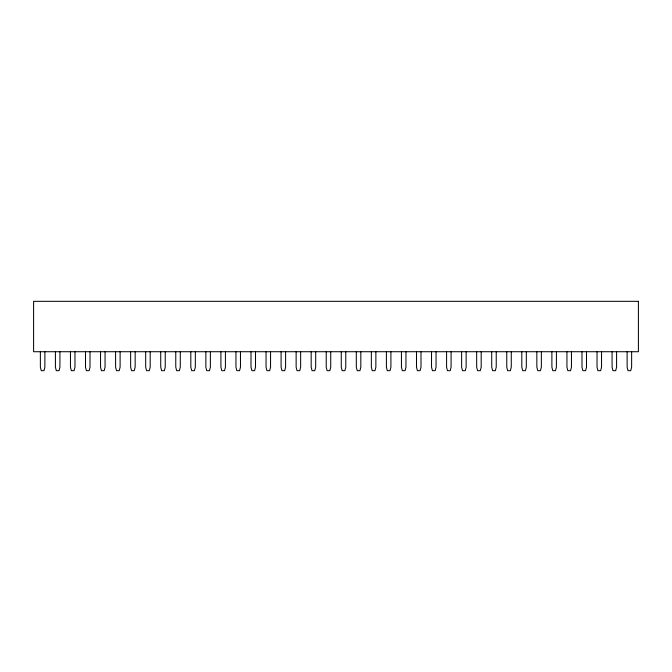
<?xml version="1.0" encoding="UTF-8"?>
<svg xmlns="http://www.w3.org/2000/svg" width="672" height="672" viewBox="0 0 672 672"><rect width="100%" height="100%" fill="white"/><g stroke="black" fill="none" stroke-linecap="round" stroke-linejoin="round"><path stroke-width="1.01" d="M631.63 351.725L631.63 367.147L630.731 370.675L628.018 370.675L627.119 367.147L627.119 351.725M616.585 351.725L616.585 367.147L615.686 370.675L612.973 370.675L612.074 367.147L612.074 351.725M601.541 351.725L601.541 367.147L600.634 370.675L597.929 370.675L597.03 367.147L597.03 351.725M586.496 351.725L586.496 367.147L585.589 370.675L582.884 370.675L581.986 367.147L581.986 351.725M571.452 351.725L571.452 367.147L570.545 370.675L567.84 370.675L566.941 367.147L566.941 351.725M556.408 351.725L556.408 367.147L555.5 370.675L552.796 370.675L551.888 367.147L551.888 351.725M541.363 351.725L541.363 367.147L540.456 370.675L537.751 370.675L536.844 367.147L536.844 351.725M526.319 351.725L526.319 367.147L525.412 370.675L522.707 370.675L521.8 367.147L521.8 351.725M511.274 351.725L511.274 367.147L510.367 370.675L507.662 370.675L506.755 367.147L506.755 351.725M496.23 351.725L496.23 367.147L495.323 370.675L492.618 370.675L491.711 367.147L491.711 351.725M481.186 351.725L481.186 367.147L480.278 370.675L477.574 370.675L476.666 367.147L476.666 351.725M466.141 351.725L466.141 367.147L465.234 370.675L462.529 370.675L461.622 367.147L461.622 351.725M451.088 351.725L451.088 367.147L450.19 370.675L447.485 370.675L446.578 367.147L446.578 351.725M436.044 351.725L436.044 367.147L435.145 370.675L432.44 370.675L431.533 367.147L431.533 351.725M421 351.725L421 367.147L420.101 370.675L417.396 370.675L416.489 367.147L416.489 351.725M405.955 351.725L405.955 367.147L405.056 370.675L402.352 370.675L401.444 367.147L401.444 351.725M390.911 351.725L390.911 367.147L390.012 370.675L387.299 370.675L386.4 367.147L386.4 351.725M375.866 351.725L375.866 367.147L374.968 370.675L372.254 370.675L371.356 367.147L371.356 351.725M360.822 351.725L360.822 367.147L359.923 370.675L357.21 370.675L356.311 367.147L356.311 351.725M345.778 351.725L345.778 367.147L344.879 370.675L342.166 370.675L341.267 367.147L341.267 351.725M330.733 351.725L330.733 367.147L329.834 370.675L327.121 370.675L326.222 367.147L326.222 351.725M315.689 351.725L315.689 367.147L314.79 370.675L312.077 370.675L311.178 367.147L311.178 351.725M300.644 351.725L300.644 367.147L299.746 370.675L297.032 370.675L296.134 367.147L296.134 351.725M285.6 351.725L285.6 367.147L284.701 370.675L281.988 370.675L281.089 367.147L281.089 351.725M270.556 351.725L270.556 367.147L269.648 370.675L266.944 370.675L266.045 367.147L266.045 351.725M255.511 351.725L255.511 367.147L254.604 370.675L251.899 370.675L251 367.147L251 351.725M240.467 351.725L240.467 367.147L239.56 370.675L236.855 370.675L235.956 367.147L235.956 351.725M225.422 351.725L225.422 367.147L224.515 370.675L221.81 370.675L220.912 367.147L220.912 351.725M210.378 351.725L210.378 367.147L209.471 370.675L206.766 370.675L205.859 367.147L205.859 351.725M195.334 351.725L195.334 367.147L194.426 370.675L191.722 370.675L190.814 367.147L190.814 351.725M180.289 351.725L180.289 367.147L179.382 370.675L176.677 370.675L175.77 367.147L175.77 351.725M165.245 351.725L165.245 367.147L164.338 370.675L161.633 370.675L160.726 367.147L160.726 351.725M150.2 351.725L150.2 367.147L149.293 370.675L146.588 370.675L145.681 367.147L145.681 351.725M135.156 351.725L135.156 367.147L134.249 370.675L131.544 370.675L130.637 367.147L130.637 351.725M120.112 351.725L120.112 367.147L119.204 370.675L116.5 370.675L115.592 367.147L115.592 351.725M105.059 351.725L105.059 367.147L104.16 370.675L101.455 370.675L100.548 367.147L100.548 351.725M90.014 351.725L90.014 367.147L89.116 370.675L86.411 370.675L85.504 367.147L85.504 351.725M74.97 351.725L74.97 367.147L74.071 370.675L71.366 370.675L70.459 367.147L70.459 351.725M59.926 351.725L59.926 367.147L59.027 370.675L56.314 370.675L55.415 367.147L55.415 351.725M44.881 351.725L44.881 367.147L43.982 370.675L41.269 370.675L40.37 367.147L40.37 351.725M638.4 301.325L33.6 301.325L33.6 351.725L638.4 351.725L638.4 301.325"/></g></svg>
